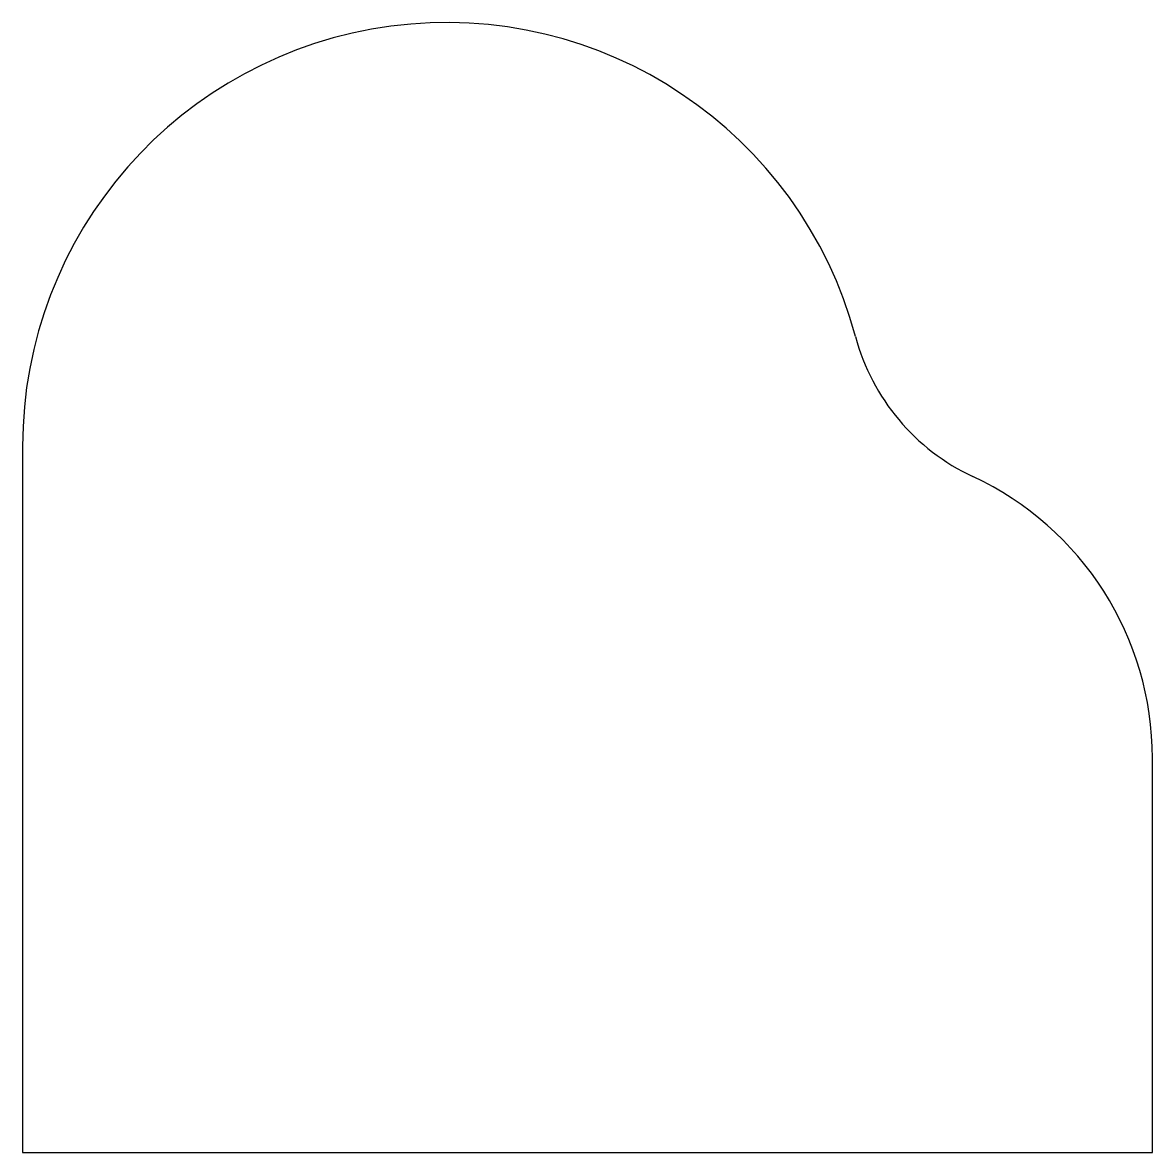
# Model space of a CAD drawing. Header units: millimetres. Extents: x -20 to 20, y -14.8 to 25.2.
import ezdxf

# ---------------------------------------------------------------- set-up
doc = ezdxf.new("R2010")
doc.units = ezdxf.units.MM

msp = doc.modelspace()

# ---------------------------------------------------------------- linework, layer by layer
at = {"color": 7, "linetype": 'Continuous', "lineweight": 25}
for p, q in [((-20, 10.153), (-20, -14.847)), ((20, -14.847), (20, -0.892)), ((-20, -14.847), (20, -14.847))]:
    msp.add_line(p, q, dxfattribs=at)
for centre, radius, start, end in [((-5, 10.153), 15, 15, 180), ((16.881, 16.016), 7.653, 195, 245), ((8.996, -0.892), 11.004, 0, 65)]:
    msp.add_arc(centre, radius, start, end, dxfattribs=at)

doc.saveas('drawing.dxf')
